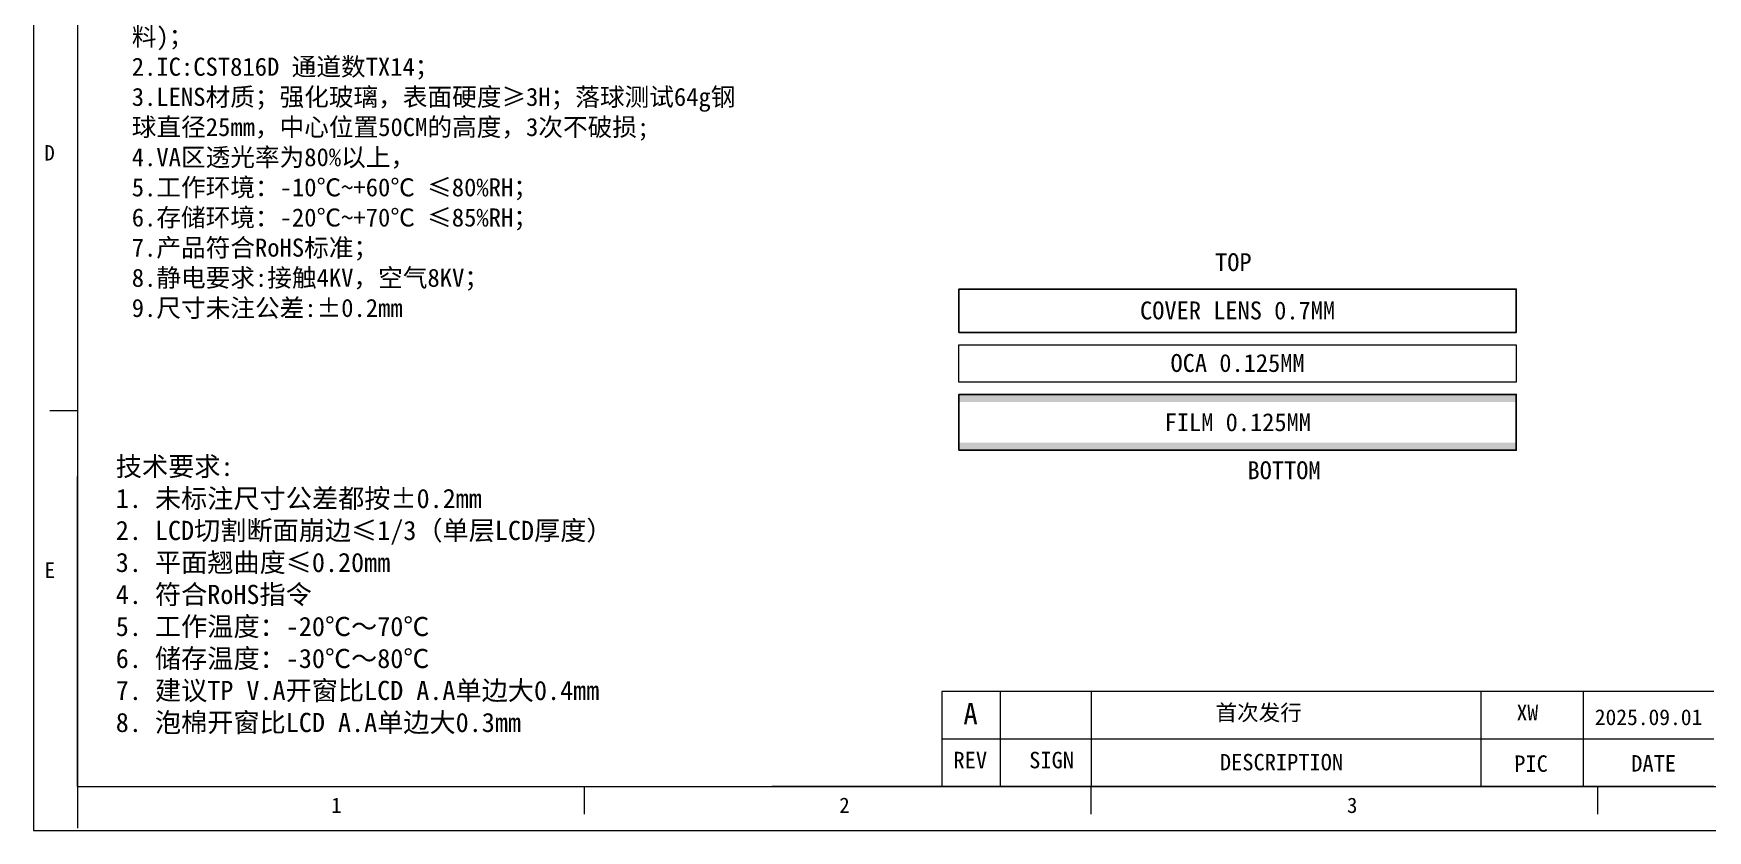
# Model space of a CAD drawing. Header units: millimetres. Extents: x 395 to 741, y -849 to -609.
# Drawn here: x 394.5 to 579.8, y -849 to -760.9 of the extents above; entities that cross this region are included whole.
import ezdxf
from ezdxf.enums import TextEntityAlignment as Align

# ---------------------------------------------------------------- set-up
doc = ezdxf.new("R2010")
doc.units = ezdxf.units.MM
doc.layers.get('0').update_dxf_attribs({"lineweight": 9})
for name, color, linetype in [('cover lens', 5, 'Continuous'), ('LENS', 6, 'Continuous'), ('sensor', 120, 'Continuous'), ('sensor OD', 193, 'Continuous')]:
    doc.layers.add(name, color=color, linetype=linetype)
doc.layers.add('DIM', color=4, linetype='Continuous', lineweight=13)
doc.layers.add('OCA', color=153, linetype='Continuous', lineweight=13)
doc.styles.add('Arial', font='SimSun.ttf')
doc.styles.add('宋', font='SimSun.ttf', dxfattribs={"height": 2})
doc.styles.add('宋体', font='')
doc.styles.get('宋体').set_extended_font_data('FangSong_GB2312')

msp = doc.modelspace()

# ---------------------------------------------------------------- hatches: boundary and pattern name
at = {"layer": 'sensor'}
for points in [[(558.597, -800.767), (496.921, -800.767), (496.921, -801.589), (558.597, -801.589)], [(558.597, -806.934), (496.921, -806.934), (496.921, -806.112), (558.597, -806.112)]]:
    msp.add_hatch(color=3, dxfattribs=at).paths.add_polyline_path(points)

# ---------------------------------------------------------------- linework, layer by layer
at = {"color": 7, "linetype": 'Continuous'}
for p, q in [((394.538, -608.565), (394.538, -848.991)), ((394.538, -848.991), (740.605, -848.991))]:
    msp.add_line(p, q, dxfattribs=at)
at = {"linetype": 'Continuous'}
for p, q in [((399.395, -618.016), (399.395, -848.727)), ((399.395, -802.585), (396.359, -802.585)), ((399.395, -844.133), (735.748, -844.133)), ((455.458, -844.133), (455.458, -847.169)), ((511.521, -844.133), (511.521, -847.169)), ((567.584, -844.133), (567.584, -847.169))]:
    msp.add_line(p, q, dxfattribs=at)
at = {"color": 4, "linetype": 'Continuous'}
for p, q in [((399.395, -844.133), (399.395, -809.841)), ((580.443, -833.624), (495.038, -833.624)), ((495.038, -833.624), (495.038, -844.133)), ((501.504, -833.624), (501.504, -844.133)), ((511.574, -833.624), (511.574, -844.133)), ((554.7, -844.133), (554.7, -833.624)), ((565.992, -833.624), (565.992, -844.133)), ((580.443, -838.879), (495.038, -838.879)), ((580.443, -844.133), (476.229, -844.133))]:
    msp.add_line(p, q, dxfattribs=at)
at = {"layer": 'cover lens', "linetype": 'Continuous'}
msp.add_lwpolyline([(496.921, -793.914), (558.597, -793.914), (558.597, -789.117), (496.921, -789.117)], close=True, dxfattribs=at)
at = {"layer": 'OCA'}
msp.add_lwpolyline([(496.921, -795.284), (558.597, -795.284), (558.597, -799.396), (496.921, -799.396)], close=True, dxfattribs=at)
at = {"layer": 'sensor OD', "color": 0, "ltscale": 2, "flags": 128}
msp.add_lwpolyline([(496.921, -806.934), (558.597, -806.934), (558.597, -800.767), (496.921, -800.767)], close=True, dxfattribs=at)

# ---------------------------------------------------------------- texts
at = {"color": 4, "linetype": 'Continuous', "style": '宋体'}
for s, p in [('D', (395.742, -774.904)), ('E', (395.771, -821.053)), ('1', (427.479, -847.048)), ('2', (483.687, -847.048)), ('3', (539.862, -847.053))]:
    msp.add_text(s, height=1.7, dxfattribs=at).set_placement(p)
at = {"color": 1, "linetype": 'Continuous', "style": '宋体'}
msp.add_text('A', height=2.361, dxfattribs=at).set_placement((498.215, -837.267), align=Align.CENTER)
at = {"color": 4, "linetype": 'Continuous', "style": '宋体'}
for s, p in [('REV', (498.184, -842.112)), ('SIGN', (507.179, -842.112)), ('DESCRIPTION', (532.62, -842.342)), ('DATE', (573.791, -842.477))]:
    msp.add_text(s, height=1.8214, dxfattribs=at).set_placement(p, align=Align.CENTER)
msp.add_text('PIC', height=1.8214, rotation=0.26479, dxfattribs=at).set_placement((560.231, -842.506), align=Align.CENTER)
at = {"color": 0, "insert": (405.412, -753.527), "char_height": 2, "width": 67.44573, "attachment_point": 1, "style": '宋'}
msp.add_mtext('{\\C4;TP 技术要求：\\P1.结构：LENS+OCA+FILM 总厚度：0.95%%P0.15mm(不含辅料)；\\P2.IC:CST816D 通道数TX14；\\P3.LENS材质；强化玻璃，表面硬度≥3H；落球测试64g钢球直径25mm，中心位置50CM的高度，3次不破损;\\P4.VA区透光率为80%以上，\\P5.工作环境：-10℃~+60℃ ≤80%RH；\\P6.存储环境：-20℃~+70℃ ≤85%RH；\\P7.产品符合RoHS标准；\\P8.静电要求:接触4KV，空气8KV；\\P9.尺寸未注公差:%%P0.2mm}', dxfattribs=at)
at = {"color": 2, "width": 12.87126, "attachment_point": 1, "style": '宋'}
for s, insert, char_height in [('{\\fSimSun|b0|i0|c134|p2;\\W0.95777; }{\\C1;首次发行}', (524.181, -835.078), 1.74879), ('{\\C1;XW}', (558.63, -835.071), 1.7488), ('{\\C1;2025.09.01}', (567.279, -835.587), 1.74879)]:
    msp.add_mtext(s, dxfattribs=dict(at, insert=insert, char_height=char_height))
at = {"layer": 'DIM', "style": 'Arial'}
msp.add_text('TOP', height=1.9833, dxfattribs=at).set_placement((525.266, -787.138))
at = {"layer": 'DIM', "lineweight": 0, "insert": (403.643, -807.669), "char_height": 2.122848, "width": 91.45688, "attachment_point": 1, "style": '宋体'}
msp.add_mtext('{\\fSimSun|b0|i0|c134|p2;\\C0;技术要求\\fFangSong_GB2312|b0|i0|c134|p49;:\\P1. \\fSimSun|b0|i0|c134|p2;未标注尺寸公差都按±0.2mm\\P\\fFangSong_GB2312|b0|i0|c134|p49;2. LCD\\fSimSun|b0|i0|c134|p2;切割断面崩边\\fFangSong_GB2312|b0|i0|c134|p49;≤1/3\\fSimSun|b0|i0|c134|p2;（单层\\fFangSong_GB2312|b0|i0|c134|p49;LCD\\fSimSun|b0|i0|c134|p2;厚度）\\P\\fFangSong_GB2312|b0|i0|c134|p49;3. \\fSimSun|b0|i0|c134|p2;平面翘曲度\\fFangSong_GB2312|b0|i0|c134|p49;≤0.20mm\\P4. \\fSimSun|b0|i0|c134|p2;符合\\fFangSong_GB2312|b0|i0|c134|p49;RoHS\\fSimSun|b0|i0|c134|p2;指令\\P\\fFangSong_GB2312|b0|i0|c134|p49;5. \\fSimSun|b0|i0|c134|p2;工作温度：\\fFangSong_GB2312|b0|i0|c134|p49;-20\\fSimSun|b0|i0|c134|p2;℃～\\fFangSong_GB2312|b0|i0|c134|p49;70\\fSimSun|b0|i0|c134|p2;℃ \\P\\fFangSong_GB2312|b0|i0|c134|p49;6. \\fSimSun|b0|i0|c134|p2;储存温度：\\fFangSong_GB2312|b0|i0|c134|p49;-30\\fSimSun|b0|i0|c134|p2;℃～\\fFangSong_GB2312|b0|i0|c134|p49;80\\fSimSun|b0|i0|c134|p2;℃\\P\\fFangSong_GB2312|b0|i0|c134|p49;7. \\fSimSun|b0|i0|c134|p2;建议\\fFangSong_GB2312|b0|i0|c134|p49;TP V.A\\fSimSun|b0|i0|c134|p2;开窗比\\fFangSong_GB2312|b0|i0|c134|p49;LCD A.A\\fSimSun|b0|i0|c134|p2;单边大\\fFangSong_GB2312|b0|i0|c134|p49;0.4mm\\P8. \\fSimSun|b0|i0|c134|p2;泡棉开窗比\\fFangSong_GB2312|b0|i0|c134|p49;LCD A.A\\fSimSun|b0|i0|c134|p2;单边大\\fFangSong_GB2312|b0|i0|c134|p49;0.3mm}', dxfattribs=at)
at = {"layer": 'DIM', "insert": (514.009, -808.161), "char_height": 1.98334, "attachment_point": 1, "style": 'Arial'}
msp.add_mtext('           BOTTOM', dxfattribs=at)
at = {"layer": 'LENS', "color": 232, "insert": (527.759, -791.498), "char_height": 1.98334, "width": 61.67561, "attachment_point": 5, "style": 'Arial'}
msp.add_mtext('COVER LENS 0.7MM', dxfattribs=at)
at = {"layer": 'OCA', "color": 52, "insert": (527.759, -797.306), "char_height": 1.98334, "width": 61.67561, "attachment_point": 5, "style": 'Arial'}
msp.add_mtext('OCA 0.125MM', dxfattribs=at)
at = {"layer": 'sensor', "color": 232, "insert": (527.786, -803.855), "char_height": 1.98334, "width": 61.67561, "attachment_point": 5, "style": 'Arial'}
msp.add_mtext('FILM 0.125MM', dxfattribs=at)

doc.saveas('drawing.dxf')
